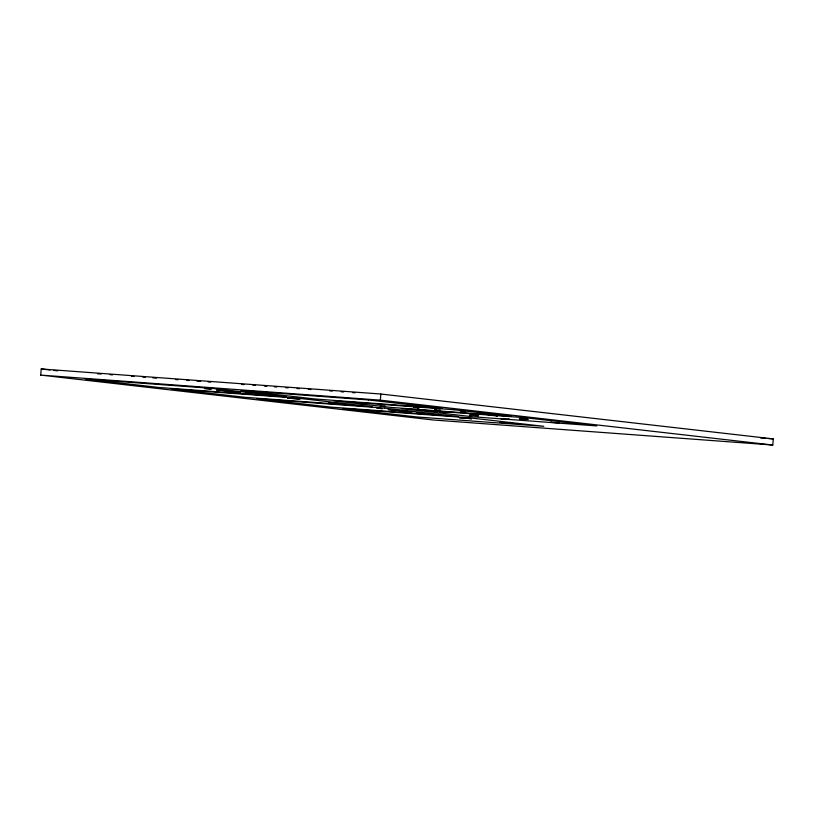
<?xml version="1.0" encoding="UTF-8"?>
<svg xmlns="http://www.w3.org/2000/svg" width="814" height="814" viewBox="0 0 814 814"><rect width="100%" height="100%" fill="white"/><g stroke="black" fill="none" stroke-linecap="round" stroke-linejoin="round"><path stroke-width="1.22" d="M40.7 375.091L41.219 368.966L380.86 394.027L773.3 438.909L772.781 445.034L433.14 419.973L40.7 375.091L380.342 400.152L772.781 445.034M380.342 400.152L380.86 394.027M340.69 403.764L328.449 402.737L340.69 403.754M417.104 412.779L420.268 412.993M434.534 409.798L436.426 409.951M469.77 415.079L478.52 415.751M488.441 415.201L497.527 415.893L496.092 415.761M558.913 422.934L557.743 422.812M447.629 412.189L446.479 412.098M527.971 419.403L526.953 419.291M509.31 419.281L508.292 419.159M550.59 422.283L551.689 422.405M97.466 373.779L101.241 374.053M110.053 374.705L112.566 374.888M131.441 376.282L133.964 376.475M142.765 377.116L145.289 377.309M152.839 377.859L156.614 378.144M175.488 379.538L178.001 379.721M186.813 380.372L189.326 380.555M196.876 381.115L200.651 381.39M208.201 381.949L210.724 382.132M241.544 384.412L244.058 384.595M252.889 385.246L255.413 385.429M264.235 386.08L266.758 386.274M274.328 386.833L276.852 387.016M285.673 387.668L288.197 387.851M297.029 388.502L299.552 388.685M308.374 389.336L310.897 389.53M329.812 390.923L332.336 391.107M341.168 391.758L343.681 391.951M352.513 392.602L355.036 392.786M447.507 412.21L439.051 411.548L440.425 411.691M527.391 419.342L519.322 418.732L527.899 419.403M478.367 415.74L469.851 415.089M509.228 419.271L500.732 418.61L502.157 418.752M550.661 422.293L558.76 422.924M760.622 437.973L765.699 438.349M768.233 438.532L773.3 438.909M489.875 415.344L488.451 415.211M379.385 408.313C370.034 407.682 389.133 409.096 379.69 408.455M420.573 413.136L423.738 413.349L417.104 412.79M438.848 410.297L440.639 410.439L434.574 409.808M463.878 411.284C469.912 411.823 455.504 410.398 461.518 410.938M485.144 413.716C491.188 414.255 476.668 412.81 482.773 413.37M415.171 407.519C409.32 406.969 423.606 408.404 417.49 407.855M360.327 403.469C354.466 402.93 368.946 404.375 362.647 403.805M381.583 405.901C375.753 405.362 390.059 406.797 383.903 406.237M41.219 368.966L50.051 369.973M53.836 370.411L57.621 370.838M204.568 388.471L211.162 389.031L204.568 388.471M216.595 389.896L240.028 392.277L216.595 389.896M245.452 393.142L252.045 393.711L245.523 393.142M287.637 398.046L299.817 399.084L287.637 398.046M388.288 409.534L411.721 411.915L388.288 409.534M459.33 417.684L471.51 418.711L459.33 417.684M500.213 422.354L512.382 423.402L500.213 422.354M212.719 388.451L85.358 379.049L158.934 387.464L286.304 396.866L212.719 388.451M368.396 399.939L241.025 390.537L314.611 398.952L441.971 408.353L368.396 399.939M298.565 398.27L171.205 388.868L244.78 397.283L372.151 406.685L298.565 398.27M454.243 409.757L333.944 400.875L391.178 407.427L511.467 416.3L454.243 409.757M525.223 417.724L401.404 408.587L472.934 416.778L596.764 425.915L525.223 417.724M384.412 408.089L257.051 398.687L330.626 407.102L457.997 416.503L384.412 408.089M470.258 417.908L342.898 408.506L416.473 416.921L543.844 426.322L470.258 417.908"/></g></svg>
